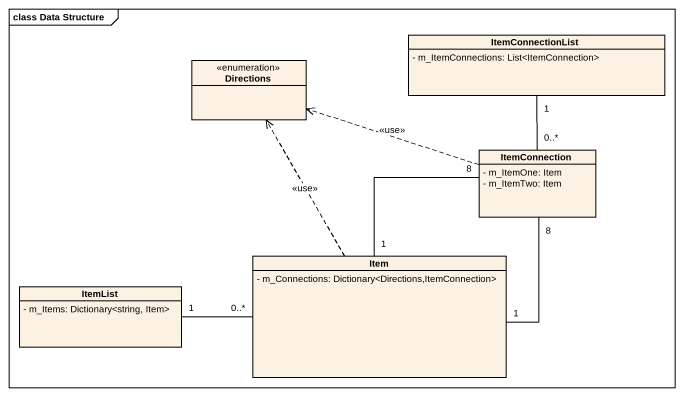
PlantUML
@startuml
mainframe class Data Structure
hide circle
hide empty members
skinparam classAttributeIconSize 0
enum Directions
class ItemConnectionList {
  - m_ItemConnections: List<ItemConnection>
}
class ItemConnection {
  - m_ItemOne: Item
  - m_ItemTwo: Item
}
class Item {
  - m_Connections: Dictionary<Directions,ItemConnection>
}
class ItemList {
  - m_Items: Dictionary<string, Item>
}
ItemConnectionList "1" -- "0..*" ItemConnection
ItemConnection .left.> Directions : <<use>>
Item .up.> Directions : <<use>>
Item "1" -up- "8" ItemConnection
Item "1" -up- "8" ItemConnection
ItemList "1" -right- "0..*" Item
@enduml
